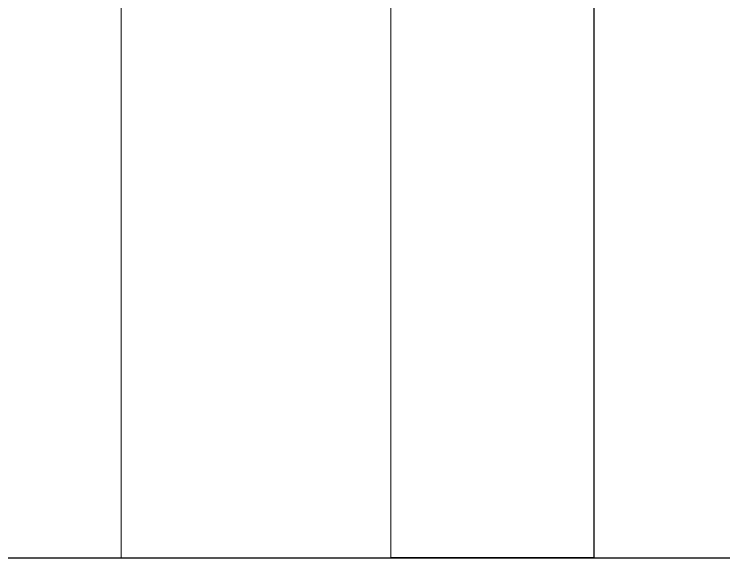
# Model space of a CAD drawing. Header units: millimetres. Extents: x 3468 to 20390, y -976 to 7887.
# Drawn here: x 14602.6 to 14846.8, y 4319.3 to 4506.3 of the extents above; entities that cross this region are included whole.
import ezdxf

# ---------------------------------------------------------------- set-up
doc = ezdxf.new("R2010")
doc.units = ezdxf.units.MM
doc.layers.add('MURO', color=1, linetype='Continuous', lineweight=25)
doc.layers.add('vetro', color=140, linetype='Continuous', lineweight=15)
doc.layers.add('VERDE_giardino_garden', color=7, linetype='Continuous', lineweight=13, true_color=0x426227)

msp = doc.modelspace()

# ---------------------------------------------------------------- linework, layer by layer
msp.add_line((14116.45, 4319.3), (16843.69, 4319.3))
at = {"layer": 'MURO'}
for p, q in [((14802.03, 4949.3), (14802.03, 4319.3)), ((14802.03, 4319.3), (14732.24, 4319.3))]:
    msp.add_line(p, q, dxfattribs=at)
at = {"layer": 'VERDE_giardino_garden'}
for p, q in [((14639.38, 4319.3), (14639.38, 4549.3)), ((14732.24, 4319.3), (14732.24, 4549.3)), ((14639.38, 4319.3), (14732.24, 4319.3))]:
    msp.add_line(p, q, dxfattribs=at)
at = {"layer": 'vetro'}
for p, q in [((14802.03, 4919.15), (14802.03, 4319.3)), ((14639.38, 4319.3), (14313.05, 4319.3)), ((14802.03, 4319.3), (14936.6, 4319.3))]:
    msp.add_line(p, q, dxfattribs=at)

doc.saveas('drawing.dxf')
